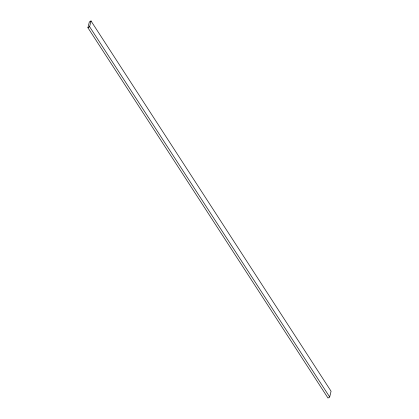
<?xml version="1.0" encoding="UTF-8"?>
<svg xmlns="http://www.w3.org/2000/svg" width="419" height="419" viewBox="0 0 419 419"><rect width="100%" height="100%" fill="white"/><g stroke="black" fill="none" stroke-linecap="round" stroke-linejoin="round"><path stroke-width="0.63" d="M87.922 27.743L89.32 22.003L91.002 20.95L331.078 391.257L329.68 396.997L327.998 398.05L87.922 27.743L89.603 26.69L91.002 20.95M89.603 26.69L329.68 396.997"/></g></svg>
